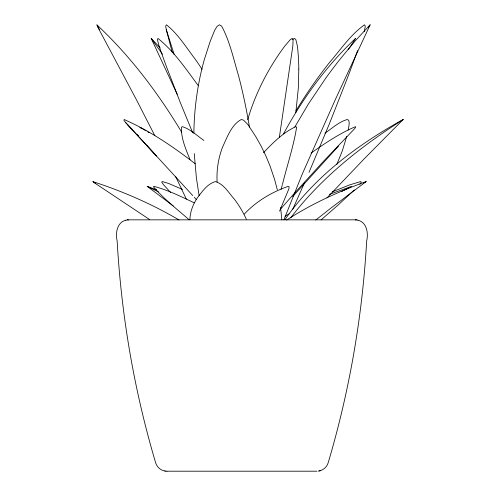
<?xml version="1.0" encoding="UTF-8"?>
<svg xmlns="http://www.w3.org/2000/svg" width="496" height="496" viewBox="0 0 496 496"><rect width="100%" height="100%" fill="white"/><g stroke="black" fill="none" stroke-linecap="round" stroke-linejoin="round"><path stroke-width="0.74" d="M193.874 133.331C194.097 114.818 196.069 96.323 199.795 78.182A372.26 282.019 50.3 0 1 204.377 59.427L210.23 41.205L214.768 30.082L217.105 26.362L219.412 24.8L221.625 26.09C229.89 41.397 233.486 58.832 238.464 75.423C242.935 92.467 246.58 109.721 249.463 127.106M189.881 219.703C190.092 211.959 192.938 204.47 197.191 198.059C202.126 191.679 207.278 183.849 215.419 181.586C223.981 184.059 228.749 193 234.478 199.299C239.109 205.474 243.121 212.121 246.295 219.164M295.827 112.611L298.338 88.059L298.803 69.056M279.347 137.373L292.876 45.669L293.086 39.407L292.194 38.44L290.296 39.612L284.611 46.289A285.603 259.048 7.6 0 0 269.582 69.056C260.313 85.014 252.836 102.033 247.69 119.759M348.173 130.002C348.669 126.827 349.841 123.485 348.725 120.317L347.299 119.499C338.805 121.873 332.19 128.352 324.973 133.151M346.741 136.388L342.327 150.865L336.815 164.474M282.559 183.991C287.221 165.087 293.601 146.295 296.633 127.168L295.709 126.66C283.197 132.575 272.93 142.687 263.525 152.712M281.089 189.342L282.379 184.655M364.194 31.564L365.316 26.362L364.597 24.8C350.213 34.85 340.213 50.239 328.767 63.407C316.882 78.56 305.871 94.395 295.926 110.887M357.579 50.592L354.361 59.427A372.26 45.787 -65.1 0 1 347.336 78.182L329.425 123.69L309.033 172.329M283.879 219.858L302.231 174.158L335.47 99.281L370.128 24.8L354.944 41.205L339.89 59.427A372.26 267.375 -53.1 0 0 325.76 78.182L308.438 103.924L294.804 127.026M279.558 211.141L288.883 188.889L289.1 186.694L288.201 186.36C271.876 192.082 256.19 201.302 244.323 214.067M304.569 182.609L292.665 209.461M370.128 24.8L368.658 27.237M283.563 133.796C302.535 98.679 326.405 65.776 355.539 38.44L350.548 46.289A285.603 98.152 -63.6 0 0 348.173 49.625M284.902 219.703C314.731 176.669 357.777 144.553 403.192 119.499L364.424 158.596L326.976 197.91M292.69 196.546L338.508 146.103M359.86 184.338L361.324 182.131L360.611 181.586L349.426 184.958L332.264 191.853M354.262 189.962L338.439 204.736L321.055 219.933M315.772 220.038L331.483 207.65L366.141 181.586C338.421 191.636 311.339 203.974 286.583 220.094M403.192 119.499C364.932 143.908 328.495 172.044 299.286 207.037A137.46 58.485 -43.3 0 0 290.668 217.893M311.097 153.041C325.171 143.17 339.648 133.356 355.508 126.66L355.651 127.274L354.572 128.737L324.328 160.394L295.294 192.312A103.094 5.983 -48.7 0 0 281.003 208.611M366.141 181.586L363.655 182.937M285.039 216.262L289.063 213.857M292.553 39.407L294.475 38.44L295.852 39.612L297.445 46.289A285.603 158.993 -59.8 0 1 298.803 69.056M341.508 191.611L342.767 190.979M343.393 190.662L351.552 186.36L329.356 194.426M318.153 471.132C322.778 470.692 326.907 467.244 328.178 462.774C349.593 390.687 362.402 316.082 366.668 241.013C368.472 233.312 366.978 222.357 357.914 220.174M125.91 220.174C116.845 222.357 115.351 233.312 117.149 241.013C121.415 316.082 134.23 390.687 155.639 462.774C156.81 466.829 160.295 470.078 164.43 470.933M319.393 470.933L320.627 470.599M125.866 220.174L127.54 219.84M355.341 219.964L356.32 219.84L127.503 219.84L128.483 219.964M166.898 471.2L316.925 471.2M165.639 471.132L166.923 471.2M164.399 470.933L165.67 471.132M356.277 219.84L357.951 220.174M173.216 205.908L147.219 186.36L156.655 189.887M182.497 189.429L168.528 183.433L162.397 181.586L161.69 182.038L163.705 184.958L170.643 192.51M158.484 191.878L147.219 186.36M194.246 202.858C181.195 196.583 167.989 190.123 153.977 186.36L153.438 186.769C163.872 198.822 176.626 208.903 188.685 219.362M178.957 219.926C151.826 203.949 122.717 191.313 92.808 181.586L95.226 183.105M139.984 127.274L145.929 130.777M147.845 131.948L149.122 132.73M140.058 127.509L141.1 128.185M93.403 182.131L149.674 219.598M203.881 140.461C196.98 135.613 190.594 129.32 182.478 126.66L181.412 127.274C181.003 138.489 185.963 149.439 190.061 159.749M195.219 163.785C173.172 146.686 149.699 130.702 124.112 119.499L123.926 120.317L125.358 122.27L156.395 155.899L125.358 122.27M177.202 94.302L151.212 38.44L158.689 46.289A285.603 205.133 53.1 0 1 160.165 47.951M127.869 124.992L132.482 129.692M137.125 134.453L138.688 136.065M146.779 145.427L192.727 195.56M194.296 197.272L196.329 199.584M162.477 54.219L151.212 38.44M198.233 85.591C186 69.062 174.096 51.286 157.964 38.44L157.43 39.612L159.129 46.289A285.603 35.129 65.1 0 0 167.363 69.056L180.352 102.697L192.677 132.748M181.679 132.165C158.119 93.037 130.274 55.936 96.801 24.8L99.417 29.462M97.396 26.362L136.598 100.068L154.857 135.743M175.503 176.241L186.366 199.156M174.17 54.56L166.253 29.537L165.676 26.09L166.389 24.8C178.256 34.112 186.273 47.554 195.399 59.427A372.26 335.172 16.4 0 1 202.101 69.366M166.253 29.537L172.36 52.762M277.314 189.751L274.555 179.304L269.942 165.695L265.806 155.756L261.094 146.072L255.812 136.66L247.907 124.558L243.598 120.175L241.36 119.499C231.365 124.645 226.957 137.783 222.382 147.523C218.277 158.484 216.467 170.283 217.105 181.964M199.119 195.672L196.379 177.804L194.252 153.555M280.593 207.576L281.858 219.945"/></g></svg>
